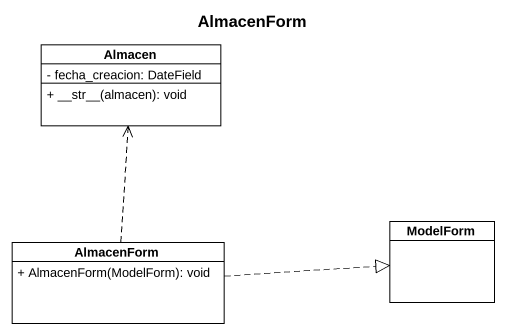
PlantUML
@startuml
title AlmacenForm
hide circle
hide empty members
skinparam classAttributeIconSize 0
class Almacen {
  - fecha_creacion: DateField
  + ~__str~__(almacen): void
}
class AlmacenForm {
  + AlmacenForm(ModelForm): void
}
class ModelForm
AlmacenForm .up.> Almacen
AlmacenForm .right.|> ModelForm
@enduml
